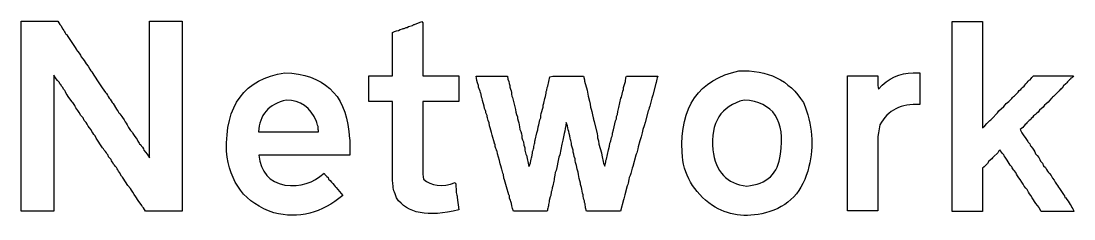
# Model space of a CAD drawing. Extents: x 80 to 325, y 41 to 447.
# Drawn here: x 197.32 to 211.91, y 135.15 to 137.89 of the extents above; entities that cross this region are included whole.
import ezdxf

# ---------------------------------------------------------------- set-up
doc = ezdxf.new("R2010")
doc.units = 0
doc.layers.add('For_Cutting', color=7, linetype='CONTINUOUS')

msp = doc.modelspace()

# ---------------------------------------------------------------- linework, layer by layer
at = {"layer": 'For_Cutting', "color": 7}
for points in [[(197.77496, 137.14332), (197.77496, 135.2554), (197.7474, 135.2554), (197.623377, 135.2554), (197.595817, 135.2554), (197.568257, 135.2554), (197.540697, 135.2554), (197.423564, 135.2554), (197.402894, 135.2554), (197.320214, 135.2554), (197.320214, 135.283), (197.320214, 135.40702), (197.320214, 135.46212), (197.320214, 135.51722), (197.320214, 135.53792), (197.320214, 135.56552), (197.320214, 135.68955), (197.320214, 135.71025), (197.320214, 135.84805), (197.320214, 135.90315), (197.320214, 135.93075), (197.320214, 136.05478), (197.320214, 136.07548), (197.320214, 136.09618), (197.320214, 136.30977), (197.320214, 136.35797), (197.320214, 136.37867), (197.320214, 136.40627), (197.320214, 136.53029), (197.320214, 136.62679), (197.320214, 136.64749), (197.320214, 136.68199), (197.320214, 136.70269), (197.320214, 136.73029), (197.320214, 136.75099), (197.320214, 136.88879), (197.320214, 137.00592), (197.320214, 137.02662), (197.320214, 137.10932), (197.320214, 137.19892), (197.320214, 137.22652), (197.320214, 137.34365), (197.320214, 137.36435), (197.320214, 137.44705), (197.320214, 137.52285), (197.320214, 137.55725), (197.320214, 137.64685), (197.320214, 137.67445), (197.320214, 137.79159), (197.320214, 137.81229), (197.320214, 137.89499), (197.347781, 137.89381)], [(197.347781, 137.89381), (197.368451, 137.89381), (197.492474, 137.89381), (197.582044, 137.89381), (197.609604, 137.89381), (197.726738, 137.89381), (197.747408, 137.89381), (197.830088, 137.89381), (197.857648, 137.84561), (197.871428, 137.83181), (197.898988, 137.78361)], [(199.097918, 135.99871), (199.097918, 136.01941), (199.097918, 136.04011), (199.097918, 136.06081), (199.097918, 136.15041), (199.097918, 136.24691), (199.097918, 136.26761), (199.097918, 136.30201), (199.097918, 136.32271), (199.097918, 136.35031), (199.097918, 136.37101), (199.097918, 136.50881), (199.097918, 136.56391), (199.097918, 136.61901), (199.097918, 136.71551), (199.097918, 136.73621), (199.097918, 136.77061), (199.097918, 136.79131), (199.097918, 136.81891), (199.097918, 136.83961), (199.097918, 136.97741), (199.097918, 137.09455), (199.097918, 137.11525), (199.097918, 137.19795), (199.097918, 137.22555), (199.097918, 137.24625), (199.097918, 137.38406), (199.097918, 137.41166), (199.097918, 137.43236), (199.097918, 137.55638), (199.097918, 137.64598), (199.097918, 137.67358), (199.097918, 137.79072), (199.097918, 137.81142), (199.097918, 137.89412), (199.125478, 137.89412), (199.249502, 137.89412), (199.277062, 137.89412), (199.304622, 137.89412), (199.332182, 137.89412), (199.449316, 137.89412), (199.504436, 137.89412), (199.552666, 137.89412), (199.552666, 135.25517), (199.525106, 135.25517), (199.504436, 135.25517), (199.380413, 135.25517), (199.290843, 135.25517), (199.263283, 135.25517), (199.14615, 135.25517), (199.12548, 135.25517), (199.0428, 135.25517), (199.01524, 135.30337), (199.00146, 135.31717), (198.99456, 135.33787)], [(202.770367, 137.8474), (202.873718, 137.88692)], [(202.887498, 137.85252), (202.887498, 137.13594), (202.921948, 137.13594), (202.949508, 137.13594), (202.983958, 137.13594), (203.011518, 137.13594), (203.045968, 137.13594), (203.135538, 137.13594), (203.163098, 137.13594), (203.280231, 137.13594), (203.335351, 137.13594), (203.383581, 137.13594), (203.383581, 136.77765), (203.349131, 136.77765), (203.321571, 136.77765), (203.287121, 136.77765), (203.259561, 136.77765), (203.225111, 136.77765), (203.135541, 136.77765), (203.107981, 136.77765), (202.990848, 136.77765), (202.970178, 136.77765), (202.887498, 136.77765), (202.887498, 135.85436)], [(210.638937, 135.85364), (210.638937, 135.25419), (210.611377, 135.25419), (210.521807, 135.25419), (210.494247, 135.25419), (210.466687, 135.25419), (210.439127, 135.25419), (210.321994, 135.25419), (210.301324, 135.25419), (210.218644, 135.25419), (210.218644, 135.27489), (210.218644, 135.30249), (210.218644, 135.32319), (210.218644, 135.35079), (210.218644, 135.47481), (210.218644, 135.52991), (210.218644, 135.58501), (210.218644, 135.60571), (210.218644, 135.74352), (210.218644, 135.77112), (210.218644, 135.80552), (210.218644, 135.83312), (210.218644, 135.86762), (210.218644, 135.95722), (210.218644, 135.98482), (210.218644, 136.10195), (210.218644, 136.12265), (210.218644, 136.20535), (210.218644, 136.23295), (210.218644, 136.26745), (210.218644, 136.35705), (210.218644, 136.38465), (210.218644, 136.50178), (210.218644, 136.52248), (210.218644, 136.60518), (210.218644, 136.65338), (210.218644, 136.70848), (210.218644, 136.76358), (210.218644, 136.81868), (210.218644, 136.83938), (210.218644, 136.86008), (210.218644, 137.07368), (210.218644, 137.12188), (210.218644, 137.16318), (210.218644, 137.21138), (210.218644, 137.25268), (210.218644, 137.28708), (210.218644, 137.32838), (210.218644, 137.35598), (210.218644, 137.48001), (210.218644, 137.55581), (210.218644, 137.58341), (210.218644, 137.61101), (210.218644, 137.63861), (210.218644, 137.66621), (210.218644, 137.78335), (210.218644, 137.80405), (210.218644, 137.88675), (210.246227, 137.88692)], [(210.246227, 137.88692), (210.335797, 137.88692), (210.363357, 137.88692), (210.390917, 137.88692), (210.418477, 137.88692), (210.53561, 137.88692), (210.55628, 137.88692), (210.63896, 137.88692), (210.63896, 136.41242), (210.67341, 136.44002), (210.70097, 136.47442), (210.71475, 136.48822), (210.72853, 136.50202), (210.74231, 136.51582), (210.75609, 136.52282)], [(197.940328, 137.71471), (197.954108, 137.70771), (197.961008, 137.69391), (198.023018, 137.59741), (198.050578, 137.55611), (198.078138, 137.51481)], [(202.467207, 135.75108), (202.467207, 135.88888), (202.467207, 135.93018), (202.467207, 135.95088), (202.467207, 135.97848), (202.467207, 135.99918), (202.467207, 136.03368), (202.467207, 136.05438), (202.467207, 136.08198), (202.467207, 136.10268), (202.467207, 136.24048), (202.467207, 136.26808), (202.467207, 136.29568), (202.467207, 136.31638), (202.467207, 136.44041), (202.467207, 136.53001), (202.467207, 136.55761), (202.467207, 136.67474), (202.467207, 136.69544), (202.467207, 136.77814), (202.439647, 136.77814), (202.412087, 136.77814), (202.384527, 136.77814), (202.356967, 136.77814), (202.239834, 136.77814), (202.219164, 136.77814), (202.136484, 136.77814), (202.136484, 136.87464), (202.136484, 136.89534), (202.136484, 136.92974), (202.136484, 136.95044), (202.136484, 136.97804), (202.136484, 136.99874), (202.136484, 137.13655), (202.164044, 137.13655), (202.191604, 137.13655), (202.219164, 137.13655), (202.246724, 137.13655), (202.363857, 137.13655), (202.418977, 137.13655), (202.467207, 137.13655), (202.467207, 137.17785), (202.467207, 137.20545), (202.467207, 137.32947), (202.467207, 137.40527), (202.467207, 137.43287), (202.467207, 137.46047), (202.467207, 137.48807), (202.467207, 137.51567), (202.467207, 137.6328), (202.467207, 137.6535), (202.467207, 137.7362), (202.494767, 137.75), (202.522327, 137.757), (202.549887, 137.764), (202.570557, 137.7778), (202.605007, 137.7848)], [(202.667017, 137.8058), (202.687687, 137.8196), (202.742807, 137.8334)], [(198.222838, 137.30116), (198.250398, 137.26676), (198.271068, 137.22546), (198.284848, 137.20476), (198.298628, 137.19096), (198.326188, 137.14276), (198.339968, 137.12896), (198.388198, 137.05316), (198.415758, 137.01186), (198.443318, 136.97056), (198.491548, 136.90166), (198.505328, 136.88786), (198.519108, 136.86716), (198.526008, 136.84646), (198.539788, 136.82576), (198.553568, 136.81196), (198.581128, 136.76376), (198.594908, 136.74996), (198.643138, 136.67416), (198.650038, 136.66036), (198.663818, 136.63966)], [(200.973789, 137.17712), (200.973746, 137.17723)], [(203.62461, 137.12963), (203.6592, 137.129)], [(203.6592, 137.129), (203.68676, 137.129), (203.72121, 137.129), (203.81078, 137.129), (203.83834, 137.129), (203.955474, 137.129), (203.976144, 137.129), (204.058824, 137.129), (204.065724, 137.0877)], [(204.596384, 136.91551), (204.603284, 136.93621), (204.610184, 136.97071), (204.617084, 136.99141), (204.644644, 137.12233), (204.685984, 137.12933), (204.713544, 137.12933), (204.741104, 137.12933), (204.775554, 137.12933), (204.865124, 137.12933), (204.892684, 137.12933), (205.009818, 137.12933), (205.064938, 137.12933), (205.113168, 137.12933), (205.126948, 137.08113), (205.126948, 137.06043), (205.161398, 136.9364), (205.175178, 136.8537), (205.195848, 136.7848), (205.202748, 136.7435), (205.209648, 136.7022)], [(205.705878, 137.12966), (205.740328, 137.12966), (205.767888, 137.12966), (205.802338, 137.12966), (205.891908, 137.12966), (205.919468, 137.12966), (206.036602, 137.12966), (206.057272, 137.12966), (206.139952, 137.12966), (206.133052, 137.10896), (206.126152, 137.08826), (206.119252, 137.04006), (206.112352, 137.02626), (206.071012, 136.86779), (206.064112, 136.84019), (206.057212, 136.82639), (206.029652, 136.71615), (206.022752, 136.68855), (206.015852, 136.66785), (206.008952, 136.64715), (205.967612, 136.48868), (205.953832, 136.44048), (205.933162, 136.39228), (205.926262, 136.34408), (205.912482, 136.28898), (205.905582, 136.27518), (205.891802, 136.23388), (205.871132, 136.15118), (205.864232, 136.12358), (205.850452, 136.06848), (205.843552, 136.04778), (205.836652, 136.03398), (205.795312, 135.8755), (205.788412, 135.8548)], [(209.219587, 136.45376), (209.198917, 136.34352), (209.192017, 136.29532), (209.192017, 135.26179), (209.164457, 135.26179), (209.074887, 135.26179), (209.047327, 135.26179), (209.019767, 135.26179), (208.992207, 135.26179), (208.875074, 135.26179), (208.854404, 135.26179), (208.771724, 135.26179), (208.771724, 135.28249), (208.771724, 135.31689), (208.771724, 135.33759), (208.771724, 135.36519), (208.771724, 135.38589), (208.771724, 135.52369), (208.771724, 135.57189), (208.771724, 135.7097), (208.771724, 135.7648), (208.771724, 135.8199), (208.771724, 135.875), (208.771724, 135.9301), (208.771724, 136.06791), (208.771724, 136.08861), (208.771724, 136.10931), (208.771724, 136.3229), (208.771724, 136.3711), (208.771724, 136.4124), (208.771724, 136.4606), (208.771724, 136.5019), (208.771724, 136.5363), (208.771724, 136.5776), (208.771724, 136.6052), (208.771724, 136.72923), (208.771724, 136.80503), (208.771724, 136.83263), (208.771724, 136.86023), (208.771724, 136.88783), (208.771724, 136.91543), (208.771724, 137.03257), (208.771724, 137.05327), (208.771724, 137.13597), (208.799284, 137.13597), (208.888854, 137.13597), (208.916414, 137.13597), (208.943974, 137.13597), (208.971534, 137.13597), (209.088668, 137.13597), (209.109338, 137.13597), (209.192018, 137.13597), (209.192018, 137.06017)], [(209.681232, 137.1773), (209.770803, 137.17723)], [(209.770803, 137.17723), (209.770803, 136.73626)], [(211.34864, 137.13642), (211.36931, 137.13642), (211.45888, 137.13642), (211.576013, 137.13642), (211.651803, 137.13642), (211.679363, 137.13642), (211.796497, 137.13642), (211.817167, 137.13642), (211.899847, 137.13642), (211.892947, 137.12262), (211.879167, 137.10882), (211.865387, 137.10182), (211.858487, 137.08802), (211.844707, 137.08102)], [(197.92657, 136.92957), (197.9059, 136.95027), (197.899, 136.97097), (197.87833, 136.99167), (197.87143, 137.01237)], [(203.68663, 136.90221), (203.67973, 136.92291), (203.65906, 136.97801), (203.65906, 136.99871)], [(205.512908, 136.31643), (205.512908, 136.33713), (205.526688, 136.38533), (205.554248, 136.50935), (205.568028, 136.53695), (205.568028, 136.57145), (205.581808, 136.59905), (205.588708, 136.64035), (205.595608, 136.67475), (205.602508, 136.69545), (205.630068, 136.82636), (205.636968, 136.84016), (205.657638, 136.92286), (205.664538, 136.94356), (205.664538, 136.97116), (205.692098, 137.05386)], [(211.0937, 136.86742), (211.11437, 136.88812), (211.13504, 136.90882), (211.14882, 136.92952), (211.16949, 136.94332), (211.18327, 136.96402), (211.19705, 136.97782), (211.21772, 136.99162), (211.22462, 137.00542)], [(211.28663, 137.07432), (211.30041, 137.08132)], [(211.796477, 137.02592), (211.762027, 136.99832), (211.741357, 136.96392), (211.727577, 136.95692)], [(198.02303, 136.77797), (197.9748, 136.84687)], [(203.75558, 136.65401), (203.7418, 136.68161), (203.7349, 136.71611), (203.71423, 136.79191), (203.70733, 136.81951), (203.70043, 136.84021), (203.69353, 136.88151)], [(204.113954, 136.88095), (204.120854, 136.85335)], [(204.127754, 136.83265), (204.141534, 136.77755), (204.169094, 136.6673), (204.175994, 136.6329), (204.182894, 136.5985), (204.196674, 136.5641), (204.196674, 136.5434)], [(198.06437, 136.72287), (198.03681, 136.76417)], [(204.506804, 136.52261), (204.520584, 136.55021), (204.520584, 136.58461), (204.527484, 136.61221), (204.555044, 136.70181), (204.555044, 136.72941)], [(210.76987, 136.53662), (210.84566, 136.61932), (210.86633, 136.64692), (210.93523, 136.70892)], [(211.00413, 136.77782), (211.0248, 136.79852), (211.04547, 136.81922)], [(211.500204, 136.72947), (211.479534, 136.70187), (211.431304, 136.66047), (211.410634, 136.63287), (211.389964, 136.61217), (211.376184, 136.59837), (211.348624, 136.57767), (211.334844, 136.55697), (211.314174, 136.54317), (211.307274, 136.52937), (211.286604, 136.51557), (211.252154, 136.48117), (211.245254, 136.46737), (211.231474, 136.46037)], [(198.22284, 136.48857), (198.19528, 136.51617), (198.1815, 136.55067), (198.14705, 136.58507), (198.12638, 136.62637), (198.10571, 136.65397)], [(198.725838, 136.55696), (198.746508, 136.52246), (198.760288, 136.49486)], [(203.81073, 136.44041), (203.80383, 136.48171), (203.79005, 136.51611), (203.78315, 136.55061), (203.77625, 136.56441), (203.77625, 136.58511)], [(205.237208, 136.59195), (205.244108, 136.55065)], [(205.251008, 136.52995), (205.257908, 136.50235), (205.299248, 136.3301), (205.306148, 136.3025), (205.306148, 136.2749), (205.319928, 136.2336), (205.326828, 136.1854), (205.361278, 136.06827), (205.368178, 136.03387), (205.388848, 135.92362)], [(198.808518, 136.41906), (198.836078, 136.37776)], [(204.224234, 136.42627), (204.231134, 136.39177)], [(204.437884, 136.20565), (204.437884, 136.22635), (204.444784, 136.24015), (204.465454, 136.34351), (204.479234, 136.38481), (204.486134, 136.42611)], [(211.162574, 136.39147), (211.183244, 136.34327), (211.210804, 136.30197), (211.231474, 136.28127), (211.238374, 136.26747)], [(198.45021, 136.13721), (198.36064, 136.26812), (198.34686, 136.30252)], [(198.870528, 136.33646), (198.898088, 136.29516)], [(200.608565, 136.3573), (200.649905, 136.3573), (200.767038, 136.3573), (200.808378, 136.3573), (200.842828, 136.3573), (200.884168, 136.3573), (200.911728, 136.3573), (201.035751, 136.3573), (201.111541, 136.3573), (201.139101, 136.3573), (201.166661, 136.3573), (201.194221, 136.3573), (201.221781, 136.3573), (201.338915, 136.3573), (201.394035, 136.3573), (201.442265, 136.3573), (201.442265, 136.378)], [(201.876382, 136.24013), (201.876382, 136.03343), (201.821262, 136.03343), (201.683458, 136.03343), (201.662788, 136.03343), (201.642118, 136.03343), (201.428522, 136.03343), (201.380292, 136.03343), (201.338952, 136.03343), (201.290722, 136.03343), (201.249382, 136.03343), (201.214932, 136.03343), (201.173592, 136.03343), (201.146032, 136.03343), (201.022009, 136.03343), (200.946219, 136.03343), (200.918659, 136.03343), (200.891099, 136.03343), (200.863539, 136.03343), (200.835979, 136.03343), (200.718846, 136.03343), (200.698176, 136.03343), (200.615496, 136.03343)], [(201.862582, 136.36419), (201.869482, 136.26083)], [(203.87963, 136.19925), (203.84518, 136.30949)], [(204.258694, 136.27463), (204.265594, 136.24703), (204.279374, 136.21943), (204.286274, 136.17123)], [(204.844376, 136.33701), (204.823706, 136.24051), (204.809926, 136.18541), (204.782366, 136.04072), (204.768586, 136.00632), (204.761686, 135.95812), (204.741016, 135.86162), (204.734116, 135.82032), (204.720336, 135.79272), (204.713436, 135.75832)], [(198.960098, 136.19176), (198.980768, 136.17796), (198.987668, 136.15726), (199.001448, 136.14346), (199.015228, 136.12276), (199.022128, 136.10206)], [(203.88653, 136.16475), (203.88653, 136.18545)], [(204.300054, 136.10233), (204.313834, 136.04723)], [(204.968396, 136.1027), (204.947726, 136.1716), (204.947726, 136.1992)], [(205.409518, 135.88232), (205.423298, 135.93742), (205.423298, 135.95812), (205.430198, 135.97882), (205.457758, 136.10973), (205.471538, 136.15793), (205.478438, 136.19923), (205.485338, 136.21993), (205.492238, 136.23373)], [(210.866317, 136.09494), (210.852537, 136.06734), (210.790527, 136.01224)], [(211.272824, 136.21237), (211.293494, 136.19167), (211.300394, 136.17097)], [(198.54669, 135.99931), (198.53291, 136.01311), (198.52601, 136.03381), (198.51223, 136.04761), (198.50533, 136.06831)], [(203.94856, 135.95815), (203.93478, 136.00635), (203.921, 136.05455), (203.9141, 136.08895)], [(204.320734, 136.03343), (204.355184, 135.87495), (204.362084, 135.88875), (204.375864, 135.93005)], [(204.396534, 136.01275), (204.403434, 136.06095)], [(205.044216, 135.76517), (205.037316, 135.79957), (205.023536, 135.84087), (205.016636, 135.88907), (205.002856, 135.93037), (204.995956, 135.95797), (204.995956, 135.98557)], [(210.776747, 135.99844), (210.769847, 135.98464), (210.728507, 135.95014)], [(211.045467, 135.87434), (211.024797, 135.89504), (210.997237, 135.94324), (210.983457, 135.96394), (210.955897, 136.00534), (210.942117, 136.02604)], [(211.445094, 135.95046), (211.472654, 135.92286), (211.486434, 135.88846), (211.513994, 135.86086)], [(211.100587, 135.79164), (211.079917, 135.81924)], [(198.83608, 135.57215), (198.80163, 135.61345), (198.73273, 135.71681), (198.72583, 135.73061), (198.71205, 135.74441), (198.68449, 135.79261)], [(201.573232, 135.72338), (201.580132, 135.70268), (201.600802, 135.68198)], [(204.01059, 135.717), (204.00369, 135.7652)], [(204.699656, 135.67562), (204.685876, 135.60672), (204.678976, 135.57912), (204.672076, 135.54472), (204.665176, 135.52402), (204.658276, 135.47582), (204.651376, 135.45512), (204.637596, 135.40692), (204.637596, 135.38622)], [(205.747072, 135.72389), (205.740172, 135.69629), (205.733272, 135.64809), (205.726372, 135.62739), (205.719472, 135.60669), (205.685022, 135.48267), (205.671242, 135.42757), (205.664342, 135.41377), (205.623002, 135.25529), (205.595442, 135.25529), (205.478309, 135.25529), (205.402519, 135.25529), (205.374959, 135.25529), (205.257826, 135.25529), (205.237156, 135.25529), (205.154476, 135.25529), (205.140696, 135.30349), (205.133796, 135.35859), (205.126896, 135.37929), (205.126896, 135.39999)], [(211.259057, 135.55724), (211.238387, 135.57794), (211.217717, 135.60554), (211.203937, 135.63314), (211.183267, 135.66074), (211.162597, 135.69514)], [(211.569114, 135.77816), (211.589784, 135.75056), (211.610454, 135.71606), (211.631124, 135.68846), (211.644904, 135.66086), (211.665574, 135.63326), (211.679354, 135.61256), (211.693134, 135.59186), (211.706914, 135.57116), (211.762034, 135.48846), (211.775814, 135.46776), (211.782714, 135.44706), (211.796494, 135.44006), (211.810274, 135.41936)], [(201.683482, 135.58548), (201.779942, 135.47524)], [(202.474107, 135.57879), (202.474107, 135.59949)], [(203.335371, 135.65458), (203.342271, 135.63388), (203.342271, 135.59258)], [(204.07949, 135.48273), (204.04504, 135.59297)], [(205.085556, 135.58604), (205.071776, 135.62734), (205.071776, 135.64804)], [(198.91877, 135.44122), (198.91187, 135.45502)], [(202.522347, 135.44099), (202.515447, 135.45479), (202.501667, 135.49609)], [(203.362951, 135.44788), (203.383621, 135.27563)], [(204.08639, 135.44823), (204.08639, 135.46893)], [(211.348627, 135.41244), (211.327957, 135.44004), (211.307287, 135.47454)], [(204.610036, 135.25532), (204.582476, 135.25532), (204.465343, 135.25532), (204.389553, 135.25532), (204.361993, 135.25532), (204.24486, 135.25532), (204.22419, 135.25532), (204.14151, 135.25532)], [(211.906734, 135.25399), (211.879174, 135.25399), (211.75515, 135.25399), (211.72759, 135.25399), (211.70003, 135.25399), (211.67247, 135.25399), (211.555337, 135.25399), (211.534667, 135.25399), (211.451987, 135.25399), (211.431317, 135.29529)]]:
    msp.add_lwpolyline(points, dxfattribs=at)
for points in [[(207.26277, 137.20479)], [(200.994393, 136.79828)], [(207.338562, 136.79827)]]:
    msp.add_lwpolyline(points, close=True, dxfattribs=at)
for points in [[(202.756587, 137.8404), (202.761187, 137.8464), (202.76578, 137.848733), (202.770367, 137.8474)], [(202.873718, 137.88692), (202.882905, 137.876587), (202.887498, 137.86512), (202.887498, 137.85252)], [(197.898988, 137.78361), (197.918508, 137.75721), (197.932288, 137.734243), (197.940328, 137.71471)], [(202.605007, 137.7848), (202.611894, 137.789467), (202.618784, 137.7918), (202.625677, 137.7918)], [(202.625677, 137.7918), (202.632564, 137.796467), (202.639454, 137.7988), (202.646347, 137.7988)], [(202.646347, 137.7988), (202.65324, 137.803467), (202.66013, 137.8058), (202.667017, 137.8058)], [(202.742807, 137.8334), (202.747407, 137.8394), (202.752, 137.841733), (202.756587, 137.8404)], [(198.078138, 137.51481), (198.083871, 137.510143), (198.086171, 137.505543), (198.085038, 137.50101)], [(198.085038, 137.50101), (198.118338, 137.46541), (198.141305, 137.43096), (198.153938, 137.39766)], [(198.153938, 137.39766), (198.184945, 137.363193), (198.207911, 137.331027), (198.222838, 137.30116)], [(197.85075, 137.03997), (197.816297, 137.079037), (197.791033, 137.113487), (197.77496, 137.14332)], [(200.167636, 136.08847), (200.146963, 136.72811), (200.41568, 137.090993), (200.973789, 137.17712)], [(200.973746, 137.17723), (201.510033, 137.157697), (201.806312, 136.886683), (201.862582, 136.36419)], [(203.65906, 136.99871), (203.63954, 137.050377), (203.628057, 137.094017), (203.62461, 137.12963)], [(205.692098, 137.05386), (205.693231, 137.081393), (205.697825, 137.10666), (205.705878, 137.12966)], [(206.477288, 136.0748), (206.447428, 136.7041), (206.709255, 137.080763), (207.26277, 137.20479)], [(207.262772, 137.20479), (207.6647, 137.22199), (207.963275, 137.075), (208.158497, 136.76382)], [(209.198918, 136.94992), (209.332129, 137.101507), (209.4929, 137.1773), (209.681232, 137.1773)], [(211.30041, 137.08132), (211.317637, 137.10432), (211.333713, 137.122687), (211.34864, 137.13642)], [(197.85765, 137.02617), (197.851917, 137.030837), (197.849617, 137.035437), (197.85075, 137.03997)], [(197.87143, 137.01237), (197.86339, 137.017037), (197.858797, 137.021637), (197.85765, 137.02617)], [(204.065724, 137.0877), (204.081804, 137.045233), (204.090991, 137.008483), (204.093284, 136.97745)], [(204.093284, 136.97745), (204.107064, 136.939583), (204.113954, 136.907417), (204.113954, 136.88095)], [(209.192018, 137.06017), (209.189751, 137.017703), (209.192051, 136.980953), (209.198918, 136.94992)], [(211.22462, 137.00542), (211.24644, 137.034153), (211.26711, 137.05712), (211.28663, 137.07432)], [(211.844707, 137.08102), (211.82748, 137.058087), (211.811404, 137.03972), (211.796477, 137.02592)], [(197.9748, 136.84687), (197.95298, 136.879003), (197.936903, 136.90657), (197.92657, 136.92957)], [(203.69353, 136.88151), (203.68893, 136.888377), (203.68663, 136.895277), (203.68663, 136.90221)], [(204.120854, 136.85335), (204.125454, 136.846483), (204.127754, 136.839583), (204.127754, 136.83265)], [(204.575714, 136.81901), (204.587201, 136.856877), (204.594091, 136.889043), (204.596384, 136.91551)], [(211.04547, 136.81922), (211.060397, 136.84102), (211.076473, 136.857087), (211.0937, 136.86742)], [(211.596664, 136.82597), (211.563364, 136.783503), (211.531211, 136.751337), (211.500204, 136.72947)], [(211.610444, 136.83977), (211.605844, 136.831703), (211.601251, 136.827103), (211.596664, 136.82597)], [(211.713797, 136.94312), (211.678197, 136.89832), (211.643746, 136.86387), (211.610444, 136.83977)], [(211.727577, 136.95692), (211.722977, 136.948853), (211.718384, 136.944253), (211.713797, 136.94312)], [(198.03681, 136.76417), (198.02877, 136.768837), (198.024177, 136.773437), (198.02303, 136.77797)], [(198.10571, 136.65397), (198.08619, 136.68037), (198.07241, 136.703337), (198.06437, 136.72287)], [(200.994416, 136.79827), (200.749814, 136.73967), (200.621197, 136.59268), (200.608565, 136.3573)], [(201.414695, 136.502), (201.330864, 136.69722), (201.190764, 136.79598), (200.994393, 136.79828)], [(204.555044, 136.72941), (204.566524, 136.763877), (204.573414, 136.793743), (204.575714, 136.81901)], [(205.209648, 136.7022), (205.224575, 136.658533), (205.233761, 136.621783), (205.237208, 136.59195)], [(207.338562, 136.79827), (207.014723, 136.716737), (206.870029, 136.487063), (206.90448, 136.10925)], [(207.841546, 136.04724), (207.910448, 136.519213), (207.742787, 136.769557), (207.338562, 136.79827)], [(208.158497, 136.76382), (208.285966, 136.458353), (208.311229, 136.162073), (208.234287, 135.87498)], [(209.770803, 136.73626), (209.512421, 136.75346), (209.328682, 136.659293), (209.219587, 136.45376)], [(210.93523, 136.70892), (210.958197, 136.73992), (210.981163, 136.762887), (211.00413, 136.77782)], [(198.663818, 136.63966), (198.669551, 136.634993), (198.671851, 136.630393), (198.670718, 136.62586)], [(198.670718, 136.62586), (198.693685, 136.600593), (198.712058, 136.577627), (198.725838, 136.55696)], [(203.77625, 136.58511), (203.76247, 136.610377), (203.75558, 136.633343), (203.75558, 136.65401)], [(204.196674, 136.5434), (204.212754, 136.499733), (204.221941, 136.46069), (204.224234, 136.42627)], [(205.244108, 136.55065), (205.248708, 136.543783), (205.251008, 136.536883), (205.251008, 136.52995)], [(210.75609, 136.52282), (210.76069, 136.530887), (210.765283, 136.535487), (210.76987, 136.53662)], [(198.29174, 136.38522), (198.25844, 136.42082), (198.235473, 136.45527), (198.22284, 136.48857)], [(198.34686, 136.30252), (198.3193, 136.32892), (198.300927, 136.356487), (198.29174, 136.38522)], [(198.760288, 136.49486), (198.784401, 136.469593), (198.800478, 136.444327), (198.808518, 136.41906)], [(201.435365, 136.4331), (201.423885, 136.4595), (201.416995, 136.482467), (201.414695, 136.502)], [(201.442265, 136.378), (201.435372, 136.3964), (201.433072, 136.414767), (201.435365, 136.4331)], [(203.84518, 136.30949), (203.835993, 136.361157), (203.82451, 136.404797), (203.81073, 136.44041)], [(204.231134, 136.39177), (204.249507, 136.349303), (204.258694, 136.310257), (204.258694, 136.27463)], [(204.486134, 136.42611), (204.497621, 136.463977), (204.504511, 136.496143), (204.506804, 136.52261)], [(204.871936, 136.48859), (204.863896, 136.425457), (204.854709, 136.37493), (204.844376, 136.33701)], [(204.899496, 136.38524), (204.894896, 136.42544), (204.885709, 136.45989), (204.871936, 136.48859)], [(204.927056, 136.2681), (204.920169, 136.315167), (204.910983, 136.354213), (204.899496, 136.38524)], [(211.231474, 136.46037), (211.208507, 136.42937), (211.185541, 136.406403), (211.162574, 136.39147)], [(198.836078, 136.37776), (198.851005, 136.366293), (198.862488, 136.352527), (198.870528, 136.33646)], [(198.898088, 136.29516), (198.919908, 136.263027), (198.935985, 136.23546), (198.946318, 136.21246)], [(201.869482, 136.26083), (201.874082, 136.253963), (201.876382, 136.247063), (201.876382, 136.24013)], [(204.947726, 136.1992), (204.937393, 136.2256), (204.930503, 136.248567), (204.927056, 136.2681)], [(205.492238, 136.23373), (205.497971, 136.268197), (205.504861, 136.295763), (205.512908, 136.31643)], [(211.238374, 136.26747), (211.254454, 136.246803), (211.265937, 136.228437), (211.272824, 136.21237)], [(198.50533, 136.06831), (198.481217, 136.092443), (198.462843, 136.11541), (198.45021, 136.13721)], [(198.946318, 136.21246), (198.953211, 136.20646), (198.957805, 136.19956), (198.960098, 136.19176)], [(199.022128, 136.10206), (199.056581, 136.062993), (199.081845, 136.028543), (199.097918, 135.99871)], [(203.88653, 136.18545), (203.880797, 136.190117), (203.878497, 136.194717), (203.87963, 136.19925)], [(203.9072, 136.10965), (203.89572, 136.13145), (203.88883, 136.149817), (203.88653, 136.16475)], [(203.9141, 136.08895), (203.9095, 136.095817), (203.9072, 136.102717), (203.9072, 136.10965)], [(204.286274, 136.17123), (204.296607, 136.14483), (204.301201, 136.121863), (204.300054, 136.10233)], [(204.403434, 136.06095), (204.409167, 136.09195), (204.416057, 136.117217), (204.424104, 136.13675)], [(204.424104, 136.13675), (204.425237, 136.16315), (204.429831, 136.186117), (204.437884, 136.20565)], [(204.995956, 135.98557), (204.978729, 136.026903), (204.969543, 136.065947), (204.968396, 136.1027)], [(206.90448, 136.10925), (206.942373, 135.80149), (207.098551, 135.633827), (207.373013, 135.60626)], [(210.880097, 136.10874), (210.875497, 136.100673), (210.870904, 136.096073), (210.866317, 136.09494)], [(210.935217, 136.03984), (210.91225, 136.065107), (210.893877, 136.088073), (210.880097, 136.10874)], [(211.300394, 136.17097), (211.306127, 136.166303), (211.308427, 136.161703), (211.307294, 136.15717)], [(211.307294, 136.15717), (211.340594, 136.12157), (211.363561, 136.08712), (211.376194, 136.05382)], [(198.56047, 135.98551), (198.55243, 135.990177), (198.547837, 135.994777), (198.54669, 135.99931)], [(198.59492, 135.92351), (198.57884, 135.947643), (198.567357, 135.96831), (198.56047, 135.98551)], [(200.822205, 135.23408), (200.42487, 135.366147), (200.206681, 135.650943), (200.167636, 136.08847)], [(200.615496, 136.03343), (200.640763, 135.799163), (200.760193, 135.66136), (200.973786, 135.62002)], [(203.97612, 135.8548), (203.960047, 135.897267), (203.95086, 135.931717), (203.94856, 135.95815)], [(204.313834, 136.04723), (204.319567, 136.042563), (204.321867, 136.037963), (204.320734, 136.03343)], [(204.375864, 135.93005), (204.381597, 135.964517), (204.388487, 135.992083), (204.396534, 136.01275)], [(206.897589, 135.33755), (206.633465, 135.521283), (206.493365, 135.767033), (206.477288, 136.0748)], [(207.373013, 135.60626), (207.654362, 135.631527), (207.81054, 135.77852), (207.841546, 136.04724)], [(210.728507, 135.95014), (210.702094, 135.908807), (210.672237, 135.87664), (210.638937, 135.85364)], [(210.790527, 136.01224), (210.785927, 136.004173), (210.781334, 135.999573), (210.776747, 135.99844)], [(210.942117, 136.02604), (210.936384, 136.030707), (210.934084, 136.035307), (210.935217, 136.03984)], [(211.376194, 136.05382), (211.409494, 136.01822), (211.432461, 135.983767), (211.445094, 135.95046)], [(198.64315, 135.86151), (198.620183, 135.884443), (198.604107, 135.90511), (198.59492, 135.92351)], [(198.68449, 135.79261), (198.66497, 135.81901), (198.65119, 135.841977), (198.64315, 135.86151)], [(202.887498, 135.85436), (202.885231, 135.793493), (202.887531, 135.742967), (202.894398, 135.70278)], [(203.98302, 135.841), (203.977287, 135.845667), (203.974987, 135.850267), (203.97612, 135.8548)], [(204.00369, 135.7652), (203.991057, 135.7916), (203.984167, 135.816867), (203.98302, 135.841)], [(205.388848, 135.92362), (205.395741, 135.90642), (205.402631, 135.892653), (205.409518, 135.88232)], [(205.788412, 135.8548), (205.775779, 135.799667), (205.761999, 135.75603), (205.747072, 135.72389)], [(208.234287, 135.87498), (208.15505, 135.532767), (207.955234, 135.31917), (207.63484, 135.23419)], [(211.079917, 135.81924), (211.06269, 135.83764), (211.051207, 135.856007), (211.045467, 135.87434)], [(211.513994, 135.86086), (211.533514, 135.826393), (211.551887, 135.798827), (211.569114, 135.77816)], [(200.973786, 135.62002), (201.189679, 135.59362), (201.371121, 135.64874), (201.518112, 135.78538)], [(201.518112, 135.78538), (201.534185, 135.760113), (201.552559, 135.739447), (201.573232, 135.72338)], [(201.600802, 135.68198), (201.631809, 135.653247), (201.654775, 135.62568), (201.669702, 135.59928)], [(202.474107, 135.59949), (202.46722, 135.66149), (202.46492, 135.71202), (202.467207, 135.75108)], [(202.894398, 135.70278), (203.003493, 135.602873), (203.150484, 135.586807), (203.335371, 135.65458)], [(204.04504, 135.59297), (204.034707, 135.64237), (204.023223, 135.683713), (204.01059, 135.717)], [(204.713436, 135.75832), (204.709969, 135.723853), (204.705376, 135.696287), (204.699656, 135.67562)], [(205.071776, 135.64804), (205.054549, 135.689373), (205.045363, 135.728417), (205.044216, 135.76517)], [(211.162597, 135.69514), (211.132737, 135.73074), (211.112067, 135.762907), (211.100587, 135.79164)], [(198.91187, 135.45502), (198.877417, 135.500953), (198.852153, 135.539997), (198.83608, 135.57215)], [(201.669702, 135.59928), (201.677742, 135.594613), (201.682335, 135.590013), (201.683482, 135.58548)], [(202.501667, 135.49609), (202.487887, 135.528223), (202.4787, 135.55579), (202.474107, 135.57879)], [(203.342271, 135.59258), (203.349158, 135.565047), (203.351458, 135.53978), (203.349171, 135.51678)], [(203.349171, 135.51678), (203.357211, 135.49038), (203.361804, 135.467413), (203.362951, 135.44788)], [(205.106226, 135.48269), (205.093593, 135.51829), (205.086703, 135.55274), (205.085556, 135.58604)], [(211.307287, 135.47454), (211.285467, 135.506673), (211.26939, 135.53424), (211.259057, 135.55724)], [(198.99456, 135.33787), (198.960107, 135.376937), (198.934843, 135.411387), (198.91877, 135.44122)], [(201.779942, 135.47524), (201.484812, 135.229493), (201.165566, 135.149107), (200.822205, 135.23408)], [(203.383621, 135.27563), (202.956429, 135.16883), (202.669338, 135.22395), (202.522347, 135.44099)], [(204.08639, 135.46893), (204.080657, 135.473597), (204.078357, 135.478197), (204.07949, 135.48273)], [(204.10706, 135.39313), (204.095573, 135.41493), (204.088683, 135.433297), (204.08639, 135.44823)], [(204.14151, 135.25532), (204.124283, 135.30932), (204.1128, 135.355257), (204.10706, 135.39313)], [(204.637596, 135.38622), (204.630709, 135.35982), (204.626116, 135.336853), (204.623816, 135.31732)], [(205.126896, 135.39999), (205.114263, 135.42639), (205.107373, 135.453957), (205.106226, 135.48269)], [(211.424417, 135.30909), (211.389964, 135.348157), (211.3647, 135.382607), (211.348627, 135.41244)], [(211.810274, 135.41936), (211.853914, 135.355027), (211.886067, 135.299903), (211.906734, 135.25399)], [(204.623816, 135.31732), (204.615776, 135.294387), (204.611183, 135.27372), (204.610036, 135.25532)], [(207.63484, 135.23419), (207.355787, 135.164143), (207.110037, 135.198597), (206.897589, 135.33755)], [(211.431317, 135.29529), (211.425584, 135.299957), (211.423284, 135.304557), (211.424417, 135.30909)]]:
    msp.add_open_spline(points, degree=3, dxfattribs=at)

doc.saveas('drawing.dxf')
